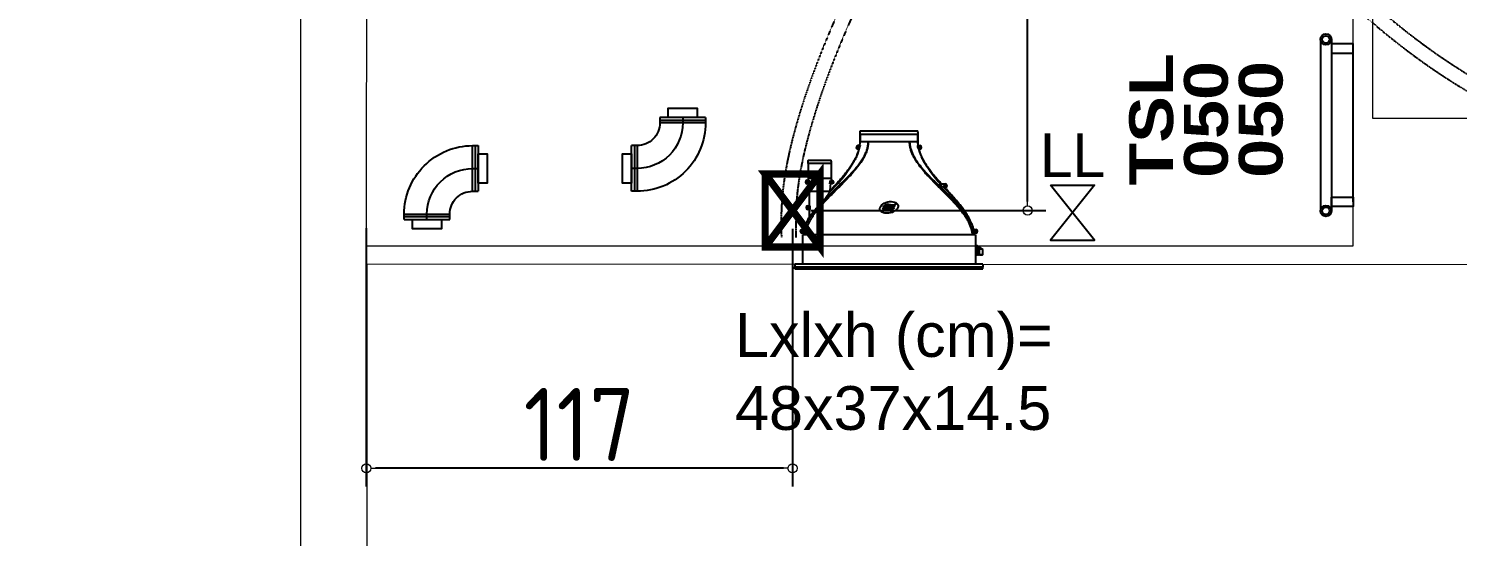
# Model space of a CAD drawing. Extents: x -2795338 to 3769695, y -3516596 to 3048438.
# Drawn here: x 499562 to 503477, y -345733 to -344341 of the extents above; entities that cross this region are included whole.
import ezdxf

# ---------------------------------------------------------------- set-up
doc = ezdxf.new("R2010")
doc.units = 0
doc.linetypes.add('prlm_ef', pattern=[0.165, 0.1, -0.065])
doc.layers.add('_GAZELEC-BOITE INCORPO', color=36, linetype='Continuous', lineweight=18)
for name, color, linetype in [('_GAZELEC-EAU CHAUDE', 1, 'Continuous'), ('gaz-modifications', 30, 'Continuous'), ('prlm-CHAUFF', 30, 'Continuous'), ('prlm-CHAUFF-CONV', 20, 'Continuous'), ('prlm-EAU-EF', 161, 'Continuous')]:
    doc.layers.add(name, color=color, linetype=linetype)
doc.layers.add('prlm-xpoly', color=7, linetype='Continuous', plot=False)
doc.layers.add('prlm-ZEROPLOT', color=254, linetype='Continuous', plot=False)
doc.styles.add('ISO', font='isocp2.shx')
doc.styles.add('prlm-chauff-rad', font='ariblk.ttf', dxfattribs={"height": 12})
doc.styles.add('prlm-elec-cfo', font='comic.ttf', dxfattribs={"height": 12})
doc.styles.get("Standard").update_dxf_attribs({"font": 'arial.ttf'})
doc.dimstyles.new('200', dxfattribs={"dimtxt": 200, "dimasz": 25, "dimexe": 50, "dimexo": 50, "dimgap": 20, "dimtad": 1, "dimdec": 0, "dimlfac": 0.1, "dimdsep": 46, "dimtxsty": 'ISO', "dimblk1": 'DOTBLANK', "dimblk2": 'DOTBLANK', "dimsah": 1, "dimcen": 25, "dimclrd": 80, "dimclre": 80, "dimadec": 0, "dimazin": 0, "dimtfac": 1, "dimtdec": 0, "dimtmove": 0, "dimatfit": 3, "dimldrblk": 'DOTBLANK', "dimfxl": 50, "dimtolj": 1, "dimtzin": 0, "dimarcsym": 0})

# ---------------------------------------------------------------- blocks, each defined once
blk = doc.blocks.new('xi.cv125-90')
at = {"layer": 'prlm-CHAUFF'}
for points in [[(-6.25, 0), (6.25, 0)], [(6.25, -0.75), (-6.25, -0.75)], [(6.25, -1.5), (-6.25, -1.5)], [(12.5, -20.25), (12.5, -7.75)], [(13.25, -7.75), (13.25, -20.25)], [(14, -20.25), (14, -7.75)]]:
    blk.add_lwpolyline(points, dxfattribs=at)
for points in [[(14, -20.25), (12.5, -20.25, -0.414214), (-6.25, -1.5), (-6.25, 0)], [(14, -14), (12.5, -14, -0.414214), (0, -1.5), (0, 0)], [(14, -7.75), (12.5, -7.75, -0.414214), (6.25, -1.5), (6.25, 0)]]:
    blk.add_lwpolyline(points, format="xyb", dxfattribs=at)
for points in [[(-4, 0), (-4, 2.5), (4, 2.5), (4, 0)], [(14, -10), (16.5, -10), (16.5, -18), (14, -18)]]:
    blk.add_lwpolyline(points, close=True, dxfattribs=at)
blk = doc.blocks.new('xi.twintop')
at = {"layer": 'prlm-CHAUFF', "ltscale": 50}
for p, q in [((-8, 35.6), (8, 35.6)), ((-7.9, 36.5), (7.9, 36.5)), ((-7.9, 35.6), (-7.9, 33.5)), ((-7.9, 33.5), (-7.9, 35.6)), ((7.9, 35.6), (7.9, 33.5)), ((7.9, 33.5), (7.9, 35.6)), ((-8.61, 31.95), (-8.61, 32.05)), ((-8.61, 32.05), (-8.51, 32.05)), ((-8.51, 31.95), (-8.61, 31.95)), ((-8.51, 32.16), (-8.41, 32.16)), ((-8.51, 32.05), (-8.51, 32.16)), ((-8.51, 31.84), (-8.51, 31.95)), ((-8.41, 31.84), (-8.51, 31.84)), ((-7.9, 32.5), (-8.46, 32.5)), ((-8.46, 31.5), (-8.16, 31.5)), ((-8.41, 32.16), (-8.41, 32.05)), ((-8.41, 32.05), (-8.3, 32.05)), ((-8.3, 31.95), (-8.41, 31.95)), ((-8.41, 31.95), (-8.41, 31.84)), ((-8.3, 32.05), (-8.3, 31.95)), ((-8.16, 31.5), (-7.95, 32.18)), ((-7.9, 32.5), (-7.95, 32.18)), ((-5.67, 33.5), (-7.9, 33.5)), ((5.67, 33.5), (-5.67, 33.5)), ((7.9, 33.5), (5.67, 33.5)), ((7.95, 32.18), (7.9, 32.5)), ((7.9, 32.5), (8.46, 32.5)), ((8.16, 31.5), (7.95, 32.18)), ((8.46, 31.5), (8.16, 31.5)), ((8.3, 31.95), (8.3, 32.05)), ((8.3, 32.05), (8.41, 32.05)), ((8.41, 31.95), (8.3, 31.95)), ((8.41, 32.16), (8.51, 32.16)), ((8.41, 32.05), (8.41, 32.16)), ((8.41, 31.84), (8.41, 31.95)), ((8.51, 31.84), (8.41, 31.84)), ((8.51, 32.16), (8.51, 32.05)), ((8.51, 32.05), (8.61, 32.05)), ((8.61, 31.95), (8.51, 31.95)), ((8.51, 31.95), (8.51, 31.84)), ((8.61, 32.05), (8.61, 31.95)), ((-15.75, 27.6), (-22.25, 27.6)), ((-22.15, 28.5), (-15.85, 28.5)), ((-22.15, 27.6), (-22.15, 23.5)), ((-22.15, 27.6), (-22.15, 23.5)), ((-15.85, 27.6), (-15.85, 23.5)), ((-15.85, 27.6), (-15.85, 23.5)), ((-9.41, 28.48), (-9.41, 28.48)), ((9.12, 29.02), (9.09, 29.02)), ((9.41, 28.48), (9.38, 28.48)), ((-15.85, 23.5), (-22.15, 23.5)), ((-22.56, 22.55), (-22.45, 22.55)), ((-22.56, 22.45), (-22.56, 22.55)), ((-22.45, 22.45), (-22.56, 22.45)), ((-22.45, 22.66), (-22.35, 22.66)), ((-22.45, 22.55), (-22.45, 22.66)), ((-22.45, 22.34), (-22.45, 22.45)), ((-22.35, 22.34), (-22.45, 22.34)), ((-22.4, 23), (-21.97, 23)), ((-21.85, 22), (-22.4, 22)), ((-22.35, 22.66), (-22.35, 22.55)), ((-22.35, 22.55), (-22.24, 22.55)), ((-22.24, 22.45), (-22.35, 22.45)), ((-22.35, 22.45), (-22.35, 22.34)), ((-22.24, 22.55), (-22.24, 22.45)), ((-21.97, 23), (-21.85, 22.06)), ((-21.85, 22.06), (-21.85, 22)), ((-21.8, 20), (-16.2, 20)), ((-21.8, 16), (-21.8, 20)), ((-21.8, 16), (-21.8, 20)), ((-16.2, 19.84), (-14.13, 22)), ((-14.13, 22), (-16.2, 19.84)), ((-16.2, 19.84), (-16.2, 20)), ((-16.2, 19.84), (-16.2, 20)), ((-16.15, 22.06), (-16.03, 23)), ((-16.15, 22), (-16.15, 22.06)), ((-15.6, 22), (-16.15, 22)), ((-16.03, 23), (-15.6, 23)), ((-15.76, 22.45), (-15.76, 22.55)), ((-15.76, 22.55), (-15.65, 22.55)), ((-15.65, 22.45), (-15.76, 22.45)), ((-15.65, 22.66), (-15.55, 22.66)), ((-15.65, 22.55), (-15.65, 22.66)), ((-15.65, 22.34), (-15.65, 22.45)), ((-15.55, 22.34), (-15.65, 22.34)), ((-15.55, 22.66), (-15.55, 22.55)), ((-15.55, 22.55), (-15.44, 22.55)), ((-15.55, 22.45), (-15.55, 22.34)), ((-15.44, 22.45), (-15.55, 22.45)), ((-15.44, 22.55), (-15.44, 22.45)), ((14.83, 21), (13.83, 22)), ((13.83, 22), (15.44, 22)), ((15.44, 21), (14.83, 21)), ((15.28, 21.45), (15.28, 21.55)), ((15.28, 21.55), (15.39, 21.55)), ((15.39, 21.45), (15.28, 21.45)), ((15.39, 21.66), (15.49, 21.66)), ((15.39, 21.55), (15.39, 21.66)), ((15.39, 21.34), (15.39, 21.45)), ((15.49, 21.34), (15.39, 21.34)), ((15.49, 21.66), (15.49, 21.55)), ((15.49, 21.55), (15.6, 21.55)), ((15.49, 21.45), (15.49, 21.34)), ((15.6, 21.45), (15.49, 21.45)), ((15.6, 21.55), (15.6, 21.45)), ((-22.2, 16), (-21.65, 16)), ((-21.65, 16), (-21.65, 15)), ((-22.36, 15.45), (-22.36, 15.55)), ((-22.36, 15.55), (-22.25, 15.55)), ((-22.25, 15.45), (-22.36, 15.45)), ((-22.25, 15.66), (-22.15, 15.66)), ((-22.25, 15.55), (-22.25, 15.66)), ((-22.25, 15.34), (-22.25, 15.45)), ((-22.15, 15.34), (-22.25, 15.34)), ((-21.65, 15), (-22.2, 15)), ((-22.15, 15.66), (-22.15, 15.55)), ((-22.15, 15.55), (-22.04, 15.55)), ((-22.15, 15.45), (-22.15, 15.34)), ((-22.04, 15.45), (-22.15, 15.45)), ((-22.04, 15.55), (-22.04, 15.45)), ((-21.8, 12.88), (-21.8, 15)), ((-21.8, 12.88), (-21.8, 15)), ((-23.96, 8.95), (-23.96, 9.05)), ((-23.96, 9.05), (-23.85, 9.05)), ((-23.85, 8.95), (-23.96, 8.95)), ((-23.85, 9.16), (-23.75, 9.16)), ((-23.85, 9.05), (-23.85, 9.16)), ((-23.85, 8.84), (-23.85, 8.95)), ((-23.75, 8.84), (-23.85, 8.84)), ((-23.8, 9.5), (-23.19, 9.5)), ((-23.36, 8.5), (-23.8, 8.5)), ((-23.75, 9.16), (-23.75, 9.05)), ((-23.75, 9.05), (-23.64, 9.05)), ((-23.75, 8.95), (-23.75, 8.84)), ((-23.64, 8.95), (-23.75, 8.95)), ((23.7, 8), (-23.7, 8)), ((-23.7, 8), (-23.7, 0)), ((-23.64, 9.05), (-23.64, 8.95)), ((-23.36, 8.42), (-23.36, 8.5)), ((23.19, 9.5), (23.8, 9.5)), ((23.36, 8.42), (23.36, 8.5)), ((23.8, 8.5), (23.36, 8.5)), ((23.64, 8.95), (23.64, 9.05)), ((23.64, 9.05), (23.75, 9.05)), ((23.75, 8.95), (23.64, 8.95)), ((23.7, 8), (23.7, 0)), ((23.75, 9.16), (23.85, 9.16)), ((23.75, 9.05), (23.75, 9.16)), ((23.75, 8.84), (23.75, 8.95)), ((23.85, 8.84), (23.75, 8.84)), ((23.85, 9.16), (23.85, 9.05)), ((23.85, 9.05), (23.96, 9.05)), ((23.85, 8.95), (23.85, 8.84)), ((23.96, 8.95), (23.85, 8.95)), ((23.96, 9.05), (23.96, 8.95)), ((24.18, 4.47), (23.7, 4.81)), ((24.06, 4.42), (23.7, 4.66)), ((24.06, 2.6), (24.06, 4.42)), ((24.64, 4.04), (24.06, 4.42)), ((24.2, 4.46), (24.18, 4.47)), ((24.54, 4.24), (24.2, 4.46)), ((24.35, 4.85), (24.33, 4.89)), ((24.35, 4.36), (24.35, 4.85)), ((24.35, 4.85), (24.36, 4.85)), ((24.41, 4.79), (24.43, 4.83)), ((24.41, 4.79), (24.41, 4.32)), ((25.01, 4.43), (24.41, 4.79)), ((24.43, 4.83), (25.04, 4.47)), ((24.64, 4.04), (24.72, 4.01)), ((24.64, 2.6), (24.64, 4.04)), ((24.72, 4.01), (24.72, 2.65)), ((25.04, 4.47), (25.01, 4.43)), ((25.01, 4.25), (25.01, 4.43)), ((25.02, 4.42), (25.01, 4.43)), ((25.06, 4.46), (25.02, 4.42)), ((25.02, 4.42), (25.02, 4.25)), ((25.28, 4.25), (25.02, 4.42)), ((25.04, 4.47), (25.06, 4.46)), ((25.06, 4.46), (25.39, 4.24)), ((25.71, 2.65), (25.71, 4.01)), ((-25.75, 0), (-25.75, -0.73)), ((25.75, 0), (-25.75, 0)), ((23.7, 2.6), (24.06, 2.6)), ((23.7, 2.57), (23.73, 2.6)), ((23.79, 2.6), (23.88, 2.51)), ((23.88, 2.51), (23.97, 2.6)), ((24.04, 2.6), (24.13, 2.51)), ((24.64, 2.6), (24.06, 2.6)), ((24.13, 2.51), (24.22, 2.6)), ((24.18, 2.56), (24.24, 2.51)), ((24.24, 2.51), (24.3, 2.58)), ((24.28, 2.6), (24.37, 2.51)), ((24.37, 2.51), (24.46, 2.6)), ((24.42, 2.57), (24.48, 2.51)), ((24.48, 2.51), (24.56, 2.58)), ((24.54, 2.6), (24.63, 2.51)), ((24.63, 2.51), (24.72, 2.6)), ((24.72, 2.65), (24.64, 2.6)), ((24.64, 2.6), (24.64, 2.6)), ((25.66, 2.6), (24.64, 2.6)), ((24.7, 2.58), (24.77, 2.51)), ((24.72, 2.65), (25.71, 2.65)), ((24.73, 2.6), (24.82, 2.51)), ((24.77, 2.51), (24.79, 2.53)), ((24.82, 2.51), (24.91, 2.6)), ((24.9, 2.59), (24.98, 2.51)), ((24.98, 2.51), (25.07, 2.6)), ((25.02, 2.54), (25.05, 2.51)), ((25.05, 2.51), (25.09, 2.55)), ((25.06, 2.58), (25.13, 2.51)), ((25.13, 2.51), (25.22, 2.6)), ((25.19, 2.57), (25.25, 2.51)), ((25.25, 2.51), (25.34, 2.6)), ((25.27, 2.53), (25.29, 2.51)), ((25.29, 2.51), (25.32, 2.54)), ((25.31, 2.56), (25.36, 2.51)), ((25.36, 2.51), (25.45, 2.6)), ((25.4, 2.55), (25.44, 2.51)), ((25.44, 2.51), (25.53, 2.6)), ((25.48, 2.54), (25.51, 2.51)), ((25.51, 2.51), (25.6, 2.6)), ((25.53, 2.53), (25.55, 2.51)), ((25.55, 2.51), (25.64, 2.6)), ((25.71, 2.65), (25.66, 2.6)), ((25.66, 2.6), (25.66, 2.6)), ((25.75, 0), (25.75, -0.73)), ((-25.75, -0.81), (-25.75, -0.73)), ((-25.75, -0.73), (25.75, -0.73)), ((-25.75, -1.3), (-25.75, -0.81)), ((25.75, -0.81), (-25.75, -0.81)), ((-25.75, -1.3), (25.75, -1.3)), ((23.75, -0.99), (-23.75, -0.99)), ((-23.75, -1.06), (-23.75, -0.99)), ((-23.55, -0.99), (-23.75, -1.06)), ((-23.75, -1.06), (23.75, -1.06)), ((23.75, -1.11), (-23.75, -1.11)), ((-23.75, -1.16), (-23.75, -1.11)), ((-23.59, -1.11), (-23.75, -1.16)), ((-23.75, -1.16), (23.75, -1.16)), ((23.75, -1.2), (-23.75, -1.2)), ((-23.75, -1.23), (-23.75, -1.2)), ((-23.64, -1.2), (-23.75, -1.23)), ((-23.75, -1.23), (23.75, -1.23)), ((23.75, -1.26), (-23.75, -1.26)), ((-23.75, -1.28), (-23.75, -1.26)), ((-23.68, -1.26), (-23.75, -1.28)), ((-23.75, -1.28), (23.75, -1.28)), ((23.75, -1.29), (-23.75, -1.29)), ((-23.75, -1.3), (-23.75, -1.29)), ((-23.73, -1.29), (-23.75, -1.3)), ((-23.75, -1.3), (23.75, -1.3)), ((23.75, -1.06), (23.55, -0.99)), ((23.75, -1.16), (23.59, -1.11)), ((23.75, -1.23), (23.64, -1.2)), ((23.75, -1.28), (23.68, -1.26)), ((23.75, -1.3), (23.73, -1.29)), ((23.75, -0.99), (23.75, -1.06)), ((23.75, -1.11), (23.75, -1.16)), ((23.75, -1.2), (23.75, -1.23)), ((23.75, -1.26), (23.75, -1.28)), ((23.75, -1.29), (23.75, -1.3)), ((25.75, -0.73), (25.75, -0.81)), ((25.75, -1.3), (25.75, -0.81))]:
    blk.add_line(p, q, dxfattribs=at)
for centre, radius in [((-8.46, 32), 0.3), ((-8.46, 32), 0.25), ((8.46, 32), 0.3), ((8.46, 32), 0.25), ((-22.4, 22.5), 0.3), ((-22.4, 22.5), 0.25), ((-15.6, 22.5), 0.3), ((-15.6, 22.5), 0.25), ((15.44, 21.5), 0.3), ((15.44, 21.5), 0.25), ((-22.2, 15.5), 0.3), ((-22.2, 15.5), 0.25), ((-23.8, 9), 0.3), ((-23.8, 9), 0.25), ((23.8, 9), 0.3), ((23.8, 9), 0.25)]:
    blk.add_circle(centre, radius, dxfattribs=at)
for centre, radius, start, end in [((-6.01, 35.83), 2, 160.5755, 186.7441), ((-6.01, 35.83), 2, 160.5755, 186.7441), ((6.01, 35.83), 2, 353.2559, 19.4245), ((6.01, 35.83), 2, 353.2559, 19.4245), ((-19.51, 34.47), 11.74, 332.3321, 345.441), ((-19.16, 34.32), 11.35, 332.1374, 345.6929), ((-8.46, 32), 0.5, 90, 270), ((-15.67, 33.51), 7.77, 352.5456, 359.9423), ((-15.72, 33.51), 7.82, 352.5763, 359.9264), ((-15.07, 33.49), 7.17, 352.0923, 353.5448), ((-15.07, 33.49), 7.17, 353.9053, 0.1157), ((15.11, 33.49), 7.25, 179.9215, 187.8382), ((15.67, 33.51), 7.77, 180.0577, 187.4544), ((15.72, 33.51), 7.82, 180.0736, 187.4237), ((21.1, 34.98), 13.43, 192.9954, 216.0824), ((19.16, 34.32), 11.35, 194.4106, 207.8626), ((8.46, 32), 0.5, 270, 90), ((-20.26, 27.83), 2, 160.5755, 186.7441), ((-20.26, 27.83), 2, 160.5755, 186.7441), ((-17.74, 27.83), 2, 353.2559, 19.4245), ((-17.74, 27.83), 2, 353.2559, 19.4245), ((-43.13, 48.06), 39, 319.3887, 329.86), ((-43.13, 48.06), 39, 319.3887, 329.8601), ((-26.92, 38.17), 20.01, 331.0483, 332.7983), ((-26.92, 38.17), 20.01, 331.0482, 332.7982), ((26.92, 38.17), 20.01, 207.2018, 208.9518), ((43.13, 48.06), 39, 210.1399, 220.6113), ((43.13, 48.06), 39, 212.5506, 220.6113), ((-22.4, 22.5), 0.5, 90, 270), ((-15.6, 22.5), 0.5, 270, 90), ((-22.51, 30.1), 11.66, 315.9701, 320.4245), ((-22.76, 30.33), 11.99, 316.0326, 320.3619), ((22.51, 30.1), 11.66, 219.5755, 224.0299), ((22.76, 30.33), 11.99, 219.6381, 223.9674), ((15.44, 21.5), 0.5, 270, 90), ((-22.2, 15.5), 0.5, 90, 270), ((-44.74, 40.05), 35.1, 315.7111, 319.5265), ((-2.48, -0.77), 23.65, 136.4099, 144.7501), ((-23.8, 9), 0.5, 90, 270), ((-11.41, 6.64), 12.12, 163.7263, 166.3852), ((23.8, 9), 0.5, 270, 90), ((17.64, -7.23), 13.85, 61.9182, 64.0515), ((17.76, -6.88), 13.43, 62.115, 63.7632), ((18.29, -6.04), 12.5, 61.3177, 61.5903), ((24.75, 5.45), 0.703, 233.033, 242.9325), ((24.72, 5.11), 0.448, 214.6713, 225.4982), ((25.88, 4.92), 0.836, 234.1326, 239.2425), ((18.29, -6.04), 12.5, 53.7494, 55.0637)]:
    blk.add_arc(centre, radius, start, end, dxfattribs=at)
blk.add_ellipse((0, 15.55), major_axis=(2.49, 0.57), ratio=0.600775, dxfattribs=at)
for points, knots in [([(-5.67, 33.5), (-5.67, 33.33), (-5.68, 33.16), (-5.7, 32.82), (-5.72, 32.65), (-5.8, 32.15), (-5.87, 31.82), (-6.05, 31.16), (-6.16, 30.84), (-6.41, 30.21), (-6.55, 29.9), (-7, 29), (-7.34, 28.43), (-8.08, 27.34), (-8.47, 26.81), (-9.69, 25.27), (-10.57, 24.3), (-12.38, 22.39), (-13.32, 21.46), (-15.19, 19.6), (-16.12, 18.67), (-17.95, 16.77), (-18.84, 15.8), (-20.08, 14.27), (-20.47, 13.75), (-21.03, 12.94), (-21.21, 12.66), (-21.55, 12.09), (-21.72, 11.8), (-22.17, 10.91), (-22.43, 10.31), (-22.7, 9.36), (-22.77, 9.03), (-22.86, 8.47), (-22.88, 8.24), (-22.89, 8)], [0, 0, 0, 0, 0.015625, 0.015625, 0.03125, 0.03125, 0.0625, 0.0625, 0.09375, 0.09375, 0.125, 0.125, 0.1875, 0.1875, 0.25, 0.25, 0.375, 0.375, 0.5, 0.5, 0.625, 0.625, 0.75, 0.75, 0.8125, 0.8125, 0.84375, 0.84375, 0.875, 0.875, 0.9375, 0.9375, 0.96875, 0.96875, 0.9907189, 0.9907189, 0.9907189, 0.9907189]), ([(-18.04, 17.26), (-16.85, 18.51), (-15.59, 19.7), (-13.1, 22.1), (-11.85, 23.3), (-10.07, 25.17), (-9.49, 25.81), (-8.39, 27.13), (-7.87, 27.82), (-7.16, 28.91), (-6.93, 29.29), (-6.52, 30.07), (-6.33, 30.48), (-6.02, 31.31), (-5.89, 31.74), (-5.76, 32.39), (-5.73, 32.61), (-5.69, 32.95), (-5.69, 33.06), (-5.67, 33.28), (-5.67, 33.39), (-5.67, 33.5)], [0, 0, 0, 0, 0.25, 0.25, 0.5, 0.5, 0.625, 0.625, 0.75, 0.75, 0.8125, 0.8125, 0.875, 0.875, 0.9375, 0.9375, 0.96875, 0.96875, 0.984375, 0.984375, 1, 1, 1, 1]), ([(5.67, 33.5), (5.67, 33.33), (5.68, 33.16), (5.71, 32.81), (5.73, 32.64), (5.81, 32.14), (5.88, 31.8), (6.08, 31.14), (6.2, 30.82), (6.47, 30.19), (6.62, 29.88), (7.1, 28.98), (7.46, 28.42), (8.23, 27.34), (8.65, 26.82), (9.93, 25.3), (10.84, 24.34), (12.72, 22.46), (13.69, 21.54), (15.61, 19.69), (16.57, 18.77), (18.43, 16.87), (19.34, 15.9), (20.59, 14.36), (20.99, 13.83), (21.55, 13), (21.73, 12.72), (22.07, 12.15), (22.24, 11.85), (22.69, 10.95), (22.94, 10.33), (23.21, 9.37), (23.28, 9.05), (23.36, 8.48), (23.38, 8.24), (23.39, 8)], [0, 0, 0, 0, 0.015625, 0.015625, 0.03125, 0.03125, 0.0625, 0.0625, 0.09375, 0.09375, 0.125, 0.125, 0.1875, 0.1875, 0.25, 0.25, 0.375, 0.375, 0.5, 0.5, 0.625, 0.625, 0.75, 0.75, 0.8125, 0.8125, 0.84375, 0.84375, 0.875, 0.875, 0.9375, 0.9375, 0.96875, 0.96875, 0.9908046, 0.9908046, 0.9908046, 0.9908046]), ([(22.89, 8), (22.88, 8.24), (22.86, 8.47), (22.77, 9.03), (22.7, 9.36), (22.43, 10.31), (22.17, 10.91), (21.72, 11.8), (21.55, 12.09), (21.21, 12.66), (21.03, 12.94), (20.47, 13.75), (20.08, 14.27), (18.84, 15.8), (17.95, 16.77), (16.12, 18.67), (15.18, 19.6), (13.32, 21.46), (12.38, 22.39), (10.57, 24.3), (9.69, 25.27), (8.47, 26.81), (8.08, 27.34), (7.34, 28.43), (7, 29), (6.55, 29.9), (6.41, 30.21), (6.16, 30.84), (6.05, 31.16), (5.87, 31.82), (5.79, 32.15), (5.72, 32.65), (5.7, 32.82), (5.68, 33.16), (5.67, 33.33), (5.67, 33.5)], [0.0092808, 0.0092808, 0.0092808, 0.0092808, 0.03125, 0.03125, 0.0625, 0.0625, 0.125, 0.125, 0.15625, 0.15625, 0.1875, 0.1875, 0.25, 0.25, 0.375, 0.375, 0.5, 0.5, 0.625, 0.625, 0.75, 0.75, 0.8125, 0.8125, 0.875, 0.875, 0.90625, 0.90625, 0.9375, 0.9375, 0.96875, 0.96875, 0.984375, 0.984375, 1, 1, 1, 1]), ([(-8.9, 29.46), (-9.06, 29.12), (-9.43, 28.41), (-10.08, 27.35), (-10.83, 26.27), (-11.65, 25.18), (-12.54, 24.1), (-13.65, 22.81), (-14.86, 21.46), (-15.81, 20.43), (-16.2, 20)], [0.1568082, 0.1568082, 0.1568082, 0.1568082, 0.2305418, 0.3149874, 0.4025619, 0.4929385, 0.5856877, 0.6803551, 0.8317746, 0.9509578, 0.9509578, 0.9509578, 0.9509578]), ([(14.38, 22), (14.06, 22.36), (13.37, 23.14), (12.33, 24.35), (11.38, 25.54), (10.58, 26.62), (9.93, 27.59), (9.37, 28.52), (9.05, 29.15), (8.91, 29.44)], [0.5730592, 0.5730592, 0.5730592, 0.5730592, 0.626259, 0.6884084, 0.7489718, 0.7930827, 0.8358988, 0.8773199, 0.9123747, 0.9123747, 0.9123747, 0.9123747]), ([(-18.04, 17.26), (-17.81, 17.52), (-17.58, 17.79), (-17.17, 18.3), (-16.98, 18.55), (-16.64, 19.03), (-16.49, 19.25), (-16.32, 19.53), (-16.28, 19.62), (-16.22, 19.76), (-16.2, 19.81), (-16.2, 19.84)], [0, 0, 0, 0, 0.25, 0.25, 0.5, 0.5, 0.75, 0.75, 0.875, 0.875, 1, 1, 1, 1]), ([(23.19, 9.5), (23.12, 9.79), (23.04, 10.07), (22.86, 10.64), (22.75, 10.92), (22.41, 11.74), (22.14, 12.27), (21.56, 13.3), (21.24, 13.8), (20.57, 14.77), (20.21, 15.25), (19.11, 16.65), (18.33, 17.54), (16.73, 19.29), (15.91, 20.15), (15.09, 21)], [0, 0, 0, 0, 0.0625, 0.0625, 0.125, 0.125, 0.25, 0.25, 0.375, 0.375, 0.5, 0.5, 0.75, 0.75, 1, 1, 1, 1]), ([(21.4, 13.55), (21.3, 13.71), (20.98, 14.2), (20.41, 15.02), (19.67, 15.99), (18.88, 16.96), (17.95, 18.04), (16.9, 19.22), (15.98, 20.24), (15.44, 20.84), (15.29, 21)], [0.1694223, 0.1694223, 0.1694223, 0.1694223, 0.1906001, 0.2339285, 0.2787061, 0.3247019, 0.3716424, 0.4351709, 0.4991397, 0.523565, 0.523565, 0.523565, 0.523565]), ([(-1.63, 15.67), (-0.9, 16.39), (-0.53, 16.49), (-0.14, 16.44), (0.47, 16.38), (1.12, 15.98), (1.85, 16.55)], [0, 0, 0, 0, 0.389075, 0.389075, 0.389075, 1, 1, 1, 1]), ([(-23.39, 8), (-23.38, 8.28), (-23.35, 8.55), (-23.25, 9.19), (-23.16, 9.55), (-22.84, 10.61), (-22.54, 11.29), (-21.83, 12.6), (-21.42, 13.22), (-20.56, 14.41), (-20.09, 14.98), (-19.62, 15.54)], [0.0331631, 0.0331631, 0.0331631, 0.0331631, 0.125, 0.125, 0.25, 0.25, 0.5, 0.5, 0.75, 0.75, 1, 1, 1, 1]), ([(-23.19, 9.5), (-23.12, 9.8), (-23.04, 10.09), (-22.9, 10.53), (-22.84, 10.67), (-22.74, 10.96), (-22.68, 11.1), (-22.5, 11.53), (-22.37, 11.8), (-22.1, 12.35), (-21.95, 12.61), (-21.8, 12.88)], [0, 0, 0, 0, 0.25, 0.25, 0.375, 0.375, 0.5, 0.5, 0.75, 0.75, 1, 1, 1, 1]), ([(-21.8, 12.88), (-21.96, 12.6), (-22.11, 12.32), (-22.4, 11.74), (-22.54, 11.45), (-22.78, 10.85), (-22.89, 10.55), (-23.01, 10.17), (-23.03, 10.1), (-23.05, 10.03)], [0, 0, 0, 0, 0.25, 0.25, 0.5, 0.5, 0.75, 0.75, 0.8062429, 0.8062429, 0.8062429, 0.8062429]), ([(-1.94, 14.63), (-1.21, 15.35), (-0.84, 15.44), (-0.45, 15.4), (0.16, 15.33), (0.81, 14.93), (1.54, 15.51)], [0, 0, 0, 0, 0.389075, 0.389075, 0.389075, 1, 1, 1, 1]), ([(24.24, 4.96), (24.23, 4.96), (24.23, 4.96), (24.22, 4.97), (24.2, 4.97), (24.19, 4.97), (24.18, 4.98), (24.16, 4.98), (24.15, 4.98), (24.13, 4.99), (24.11, 4.99), (24.09, 4.99), (24.08, 4.99), (24.05, 4.99), (24.02, 4.99), (23.98, 4.99), (23.93, 4.98), (23.89, 4.98), (23.84, 4.97), (23.78, 4.96), (23.74, 4.95), (23.71, 4.95), (23.7, 4.94)], [0.1059402, 0.1059402, 0.1059402, 0.1059402, 0.1359504, 0.1694868, 0.202886, 0.2361704, 0.2693627, 0.3024859, 0.3355633, 0.3686184, 0.401675, 0.434757, 0.4678887, 0.5010941, 0.5629781, 0.6246926, 0.6863942, 0.7482374, 0.8103737, 0.8729511, 0.9361135, 0.9654522, 0.9654522, 0.9654522, 0.9654522]), ([(23.7, 4.91), (23.71, 4.91), (23.72, 4.91), (23.74, 4.92), (23.78, 4.92), (23.81, 4.93), (23.83, 4.93), (23.86, 4.94), (23.89, 4.94), (23.92, 4.95), (23.94, 4.95), (23.97, 4.95), (23.99, 4.96), (24.02, 4.96), (24.04, 4.96), (24.06, 4.96), (24.08, 4.96), (24.11, 4.96), (24.14, 4.96), (24.18, 4.96), (24.21, 4.95), (24.24, 4.95), (24.26, 4.94), (24.28, 4.93), (24.3, 4.92), (24.32, 4.91), (24.33, 4.9), (24.33, 4.89)], [0.053874, 0.053874, 0.053874, 0.053874, 0.0607104, 0.0907643, 0.1206402, 0.1503557, 0.1799287, 0.2093776, 0.238721, 0.2679778, 0.2971672, 0.3263086, 0.3554219, 0.3845269, 0.4136437, 0.4427926, 0.4719939, 0.5012681, 0.5562327, 0.6110034, 0.6657154, 0.7205017, 0.7754929, 0.8308166, 0.8865967, 0.9429527, 1, 1, 1, 1]), ([(24.35, 4.85), (24.35, 4.86), (24.35, 4.86), (24.34, 4.87), (24.33, 4.88), (24.32, 4.88), (24.31, 4.89), (24.3, 4.89), (24.29, 4.9), (24.28, 4.9), (24.26, 4.91), (24.25, 4.91), (24.23, 4.91), (24.22, 4.92), (24.2, 4.92), (24.18, 4.92), (24.17, 4.92), (24.15, 4.92), (24.12, 4.92), (24.09, 4.92), (24.05, 4.92), (24, 4.92), (23.95, 4.91), (23.9, 4.9), (23.85, 4.89), (23.79, 4.88), (23.74, 4.87), (23.71, 4.86), (23.7, 4.86)], [0, 0, 0, 0, 0.0300773, 0.0600539, 0.0899314, 0.1197114, 0.1493956, 0.1789856, 0.2084831, 0.2378898, 0.2672073, 0.2964374, 0.3255817, 0.3546421, 0.3836203, 0.4125181, 0.4413372, 0.4700795, 0.4987468, 0.5532579, 0.6080368, 0.6630958, 0.7184471, 0.7741027, 0.8300742, 0.8863734, 0.9430116, 0.9677174, 0.9677174, 0.9677174, 0.9677174]), ([(24.65, 4.2), (24.65, 4.2), (24.64, 4.2), (24.64, 4.2), (24.63, 4.2), (24.63, 4.2), (24.62, 4.2), (24.61, 4.21), (24.6, 4.21), (24.59, 4.21), (24.58, 4.22), (24.55, 4.23), (24.54, 4.24), (24.54, 4.24)], [0, 0, 0, 0, 0.061789, 0.122374, 0.182441, 0.242697, 0.303842, 0.366548, 0.43144, 0.49908, 0.668346, 0.832646, 1, 1, 1, 1]), ([(25.45, 4.21), (25.44, 4.21), (25.44, 4.22), (25.43, 4.22), (25.41, 4.23), (25.4, 4.23), (25.39, 4.24), (25.37, 4.24), (25.36, 4.25), (25.34, 4.25), (25.32, 4.25), (25.3, 4.26), (25.29, 4.26), (25.27, 4.26), (25.24, 4.26), (25.22, 4.26), (25.2, 4.26), (25.17, 4.26), (25.13, 4.26), (25.08, 4.26), (25.03, 4.26), (24.97, 4.25), (24.91, 4.24), (24.85, 4.24), (24.79, 4.23), (24.72, 4.21), (24.67, 4.21), (24.65, 4.2)], [0.0304712, 0.0304712, 0.0304712, 0.0304712, 0.0599457, 0.0897682, 0.1195016, 0.1491541, 0.1787343, 0.2082505, 0.2377114, 0.2671256, 0.2965018, 0.3258487, 0.355175, 0.3844897, 0.4138015, 0.4431194, 0.4724522, 0.5018089, 0.5568669, 0.611863, 0.6668562, 0.7219052, 0.7770682, 0.8324028, 0.8879658, 0.9438132, 1, 1, 1, 1]), ([(25.71, 4.01), (25.69, 4.04), (25.65, 4.06), (25.55, 4.09), (25.48, 4.1), (25.35, 4.1), (25.31, 4.1), (25.21, 4.09), (25.16, 4.09), (24.98, 4.06), (24.86, 4.04), (24.72, 4.01)], [0, 0, 0, 0, 0.25, 0.25, 0.5, 0.5, 0.625, 0.625, 0.75, 0.75, 1, 1, 1, 1])]:
    blk.add_open_spline(points, degree=3, knots=knots, dxfattribs=at)
for points in [[(-22.15, 23.5), (-22.15, 23.33), (-22.14, 23.17), (-22.13, 23)], [(-22.15, 23.5), (-22.15, 23.33), (-22.14, 23.17), (-22.13, 23)], [(-15.85, 23.5), (-15.85, 23.33), (-15.86, 23.17), (-15.87, 23)], [(-15.85, 23.5), (-15.85, 23.33), (-15.86, 23.17), (-15.87, 23)], [(-22.01, 22), (-21.91, 21.33), (-21.8, 20.67), (-21.8, 20)], [(-22.01, 22), (-21.91, 21.33), (-21.8, 20.67), (-21.8, 20)], [(-15.99, 22), (-16.09, 21.33), (-16.2, 20.67), (-16.2, 20)], [(-15.99, 22), (-16.09, 21.33), (-16.2, 20.67), (-16.2, 20)], [(-1.78, 15.16), (-1.06, 15.88), (-0.68, 15.97), (-0.29, 15.93)], [(-0.23, 16.09), (-0.63, 16.13), (-1.01, 16.03), (-1.63, 15.67)], [(1.7, 16.04), (0.88, 15.1), (0.23, 15.51), (-0.39, 15.58)], [(-0.29, 15.93), (0.32, 15.87), (0.96, 15.47), (1.7, 16.04)], [(1.85, 16.55), (1.03, 15.62), (0.38, 16.02), (-0.23, 16.09)], [(-0.55, 15.04), (-0.94, 15.09), (-1.32, 14.99), (-1.94, 14.63)], [(-0.39, 15.58), (-0.78, 15.62), (-1.16, 15.52), (-1.78, 15.16)], [(1.54, 15.51), (0.72, 14.57), (0.07, 14.98), (-0.55, 15.04)], [(-23.19, 9.5), (-23.26, 9.17), (-23.32, 8.84), (-23.36, 8.5)], [(23.36, 8.5), (23.32, 8.84), (23.26, 9.17), (23.19, 9.5)]]:
    blk.add_open_spline(points, degree=3, dxfattribs=at)
at = {"layer": 'prlm-CHAUFF', "ltscale": 50, "insert": (-42.19, -13.41), "char_height": 12, "width": 139.7925, "attachment_point": 1}
blk.add_mtext('Lxlxh (cm)= 48x37x14.5', dxfattribs=at)
blk = doc.blocks.new('xi.LLrob')
at = {"layer": 'prlm-EAU-EF', "color": 0}
blk.add_lwpolyline([(-6, 7.5), (6, 7.5), (-6, -7.5), (6, -7.5)], close=True, dxfattribs=at)
blk = doc.blocks.new('xi.tsl-050-050')
at = {"layer": 'prlm-CHAUFF-CONV', "linetype": 'ByBlock', "lineweight": -2}
h = blk.add_hatch(color=0, dxfattribs=at)
edge = h.paths.add_edge_path()
edge.add_arc((-23.5, 7.5), 1.5, 0, 360)
edge = h.paths.add_edge_path(flags=17)
edge.add_arc((-23.5, 7.5), 1, 0, 360)
edge = h.paths.add_edge_path()
edge.add_arc((23.5, 7.5), 1.5, 0, 360)
edge = h.paths.add_edge_path(flags=17)
edge.add_arc((23.5, 7.5), 1, 0, 360)
at = {"layer": 'prlm-CHAUFF-CONV', "color": 0, "linetype": 'ByBlock', "lineweight": -2, "flags": 128}
for points in [[(23.5, 9), (-23.5, 9)], [(23.5, 6), (-23.5, 6)]]:
    blk.add_lwpolyline(points, dxfattribs=at)
at = {"layer": 'prlm-CHAUFF-CONV', "color": 0, "linetype": 'ByBlock', "lineweight": -2}
for points in [[(-19.73, 0), (-22.27, 0), (-22.27, 6), (-19.73, 6)], [(19.73, 0), (22.27, 0), (22.27, 6), (19.73, 6)]]:
    blk.add_lwpolyline(points, close=True, dxfattribs=at)
for centre, radius in [((-23.5, 7.5), 1.5), ((-23.5, 7.5), 1), ((23.5, 7.5), 1.5), ((23.5, 7.5), 1)]:
    blk.add_circle(centre, radius, dxfattribs=at)
at = {"layer": 'prlm-ZEROPLOT', "linetype": 'ByBlock', "lineweight": -2, "flags": 128}
blk.add_lwpolyline([(-21, 0), (21, 0)], dxfattribs=at)
blk = doc.blocks.new('_DOTBLANK')
at = {"color": 0, "linetype": 'ByBlock'}
blk.add_line((-0.5, 0), (-1, 0), dxfattribs=at)
blk.add_circle((0, 0), 0.5, dxfattribs=at)
blk = doc.blocks.new('*D257')
at = {"layer": '_GAZELEC-BOITE INCORPO', "color": 80, "lineweight": -2, "transparency": 16777216}
for p, q in [((500487.4, -344888.7), (500487.4, -345596.1)), ((501655.4, -344890), (501655.4, -345596.1)), ((501630.4, -345546.1), (500512.4, -345546.1))]:
    blk.add_line(p, q, dxfattribs=at)
at = {"layer": '_GAZELEC-BOITE INCORPO', "color": 80, "lineweight": -2, "transparency": 16777216, "xscale": 25, "yscale": 25, "zscale": 25, "rotation": 180}
blk.add_blockref('_DOTBLANK', (500487.4, -345546.1), dxfattribs=at)
at = {"layer": '_GAZELEC-BOITE INCORPO', "color": 80, "lineweight": -2, "transparency": 16777216, "xscale": 25, "yscale": 25, "zscale": 25}
blk.add_blockref('_DOTBLANK', (501655.4, -345546.1), dxfattribs=at)
at = {"layer": '_GAZELEC-BOITE INCORPO', "color": 0, "transparency": 16777216, "insert": (501071.4, -345426.1), "char_height": 200, "attachment_point": 5, "style": 'ISO'}
blk.add_mtext('\\A1;117', dxfattribs=at)
blk = doc.blocks.new('*D258')
at = {"layer": '_GAZELEC-BOITE INCORPO', "color": 80, "lineweight": -2, "transparency": 16777216}
for p, q in [((501705.4, -342197.2), (502349.3, -342197.2)), ((502299.3, -344815), (502299.3, -342222.2)), ((501705.4, -344840), (502349.3, -344840))]:
    blk.add_line(p, q, dxfattribs=at)
at = {"layer": '_GAZELEC-BOITE INCORPO', "color": 80, "lineweight": -2, "transparency": 16777216, "xscale": 25, "yscale": 25, "zscale": 25}
for p, rotation in [((502299.3, -342197.2), 90), ((502299.3, -344840), 270)]:
    blk.add_blockref('_DOTBLANK', p, dxfattribs=dict(at, rotation=rotation))
at = {"layer": '_GAZELEC-BOITE INCORPO', "color": 0, "transparency": 16777216, "insert": (502179.2, -343518.6), "char_height": 200, "attachment_point": 5, "rotation": 90, "style": 'ISO'}
blk.add_mtext('\\A1;264', dxfattribs=at)

msp = doc.modelspace()

# ---------------------------------------------------------------- linework, layer by layer
msp.add_circle((487178.691, -234079.124), 3282516.798)
at = {"layer": '_GAZELEC-BOITE INCORPO', "const_width": 20}
msp.add_lwpolyline([(501630.413, -344740), (501580.413, -344739.998), (501580.404, -344939.992), (501730.404, -344940.004), (501730.413, -344740.004), (501580.413, -344739.998), (501730.404, -344940.004), (501730.406, -344740.004), (501580.404, -344939.992)], dxfattribs=at)
at = {"layer": '_GAZELEC-EAU CHAUDE', "linetype": 'prlm_ef'}
msp.add_open_spline([(501420.12, -343016.836), (501441.281, -343014.555), (501462.698, -343012.244), (501505.987, -343008.423), (501527.862, -343006.914), (501572.029, -343005.622), (501594.323, -343005.84), (501634.147, -343008.64), (501651.608, -343010.676), (501673.899, -343014.605), (501678.68, -343015.525), (501687.39, -343017.351), (501691.32, -343018.232), (501699.153, -343020.099), (501703.06, -343021.087), (501714.75, -343024.207), (501722.501, -343026.497), (501745.606, -343033.97), (501760.811, -343039.753), (501800.069, -343056.846), (501823.705, -343069.35), (501869.155, -343097.619), (501890.969, -343113.386), (501932.277, -343147.662), (501951.771, -343166.171), (501987.912, -343205.454), (502004.56, -343226.228), (502034.437, -343269.597), (502047.668, -343292.193), (502063.186, -343324.463), (502067.2, -343333.54), (502072.652, -343347.08), (502074.338, -343351.47), (502077.557, -343360.272), (502079.091, -343364.685), (502083.469, -343377.959), (502086.09, -343386.854), (502093.097, -343413.648), (502096.624, -343431.656), (502101.599, -343467.839), (502103.047, -343486.014), (502104.088, -343522.436), (502103.682, -343540.683), (502101.24, -343577.186), (502099.204, -343595.442), (502092.116, -343642.579), (502085.997, -343671.432), (502071.021, -343728.897), (502062.164, -343757.51), (502042.466, -343814.361), (502031.624, -343842.599), (502008.683, -343898.545), (501996.582, -343926.254), (501971.833, -343980.966), (501959.184, -344007.969), (501942.796, -344042.581), (501938.987, -344050.601), (501923.234, -344083.726), (501911.412, -344108.495), (501876.506, -344181.936), (501853.983, -344229.739), (501811.178, -344324.497), (501790.896, -344371.452), (501753.273, -344466.014), (501735.932, -344513.62), (501718.042, -344569.704), (501715.731, -344577.104), (501708.926, -344599.387), (501704.568, -344614.324), (501696.337, -344644.31), (501692.464, -344659.36), (501681.836, -344704.272), (501675.968, -344734.231), (501670.64, -344771.993), (501669.645, -344779.844), (501667.026, -344803.375), (501665.766, -344819.035), (501664.945, -344837.063), (501664.848, -344839.477), (501664.681, -344844.308), (501664.61, -344846.731), (501664.433, -344854.023), (501664.362, -344858.916), (501664.259, -344873.687), (501664.338, -344883.658), (501664.569, -344900.283), (501664.686, -344906.865), (501664.803, -344913.498)], degree=3, knots=[0, 0, 0, 0, 62.94800478, 62.94800478, 125.89600956, 125.89600956, 188.84401434, 188.84401434, 237.5002981, 237.5002981, 250.77356549, 250.77356549, 261.66956481, 261.66956481, 272.56556413, 272.56556413, 294.35756277, 294.35756277, 337.94156004, 337.94156004, 408.80204048, 408.80204048, 479.66252092, 479.66252092, 550.52300136, 550.52300136, 621.3834818, 621.3834818, 692.24396224, 692.24396224, 719.53639751, 719.53639751, 732.54489907, 732.54489907, 745.55340063, 745.55340063, 771.57040375, 771.57040375, 823.60440999, 823.60440999, 875.63841622, 875.63841622, 927.67242246, 927.67242246, 979.7064287, 979.7064287, 1062.17372105, 1062.17372105, 1144.6410134, 1144.6410134, 1227.10830575, 1227.10830575, 1309.5755981, 1309.5755981, 1392.04289045, 1392.04289045, 1417.08371561, 1417.08371561, 1496.05023565, 1496.05023565, 1653.98327574, 1653.98327574, 1811.91631582, 1811.91631582, 1969.84935591, 1969.84935591, 1993.75927059, 1993.75927059, 2041.57909995, 2041.57909995, 2089.39892932, 2089.39892932, 2183.96085577, 2183.96085577, 2208.79159561, 2208.79159561, 2258.45307529, 2258.45307529, 2266.13951994, 2266.13951994, 2273.82596459, 2273.82596459, 2289.1988539, 2289.1988539, 2319.94463252, 2319.94463252, 2339.83801802, 2339.83801802, 2339.83801802, 2339.83801802], dxfattribs=at)
at = {"layer": 'prlm-EAU-EF', "linetype": 'prlm_ef'}
msp.add_spline([(501424.407, -343056.606), (501679.568, -343056.606), (502035.188, -343361.176), (501899.116, -344041.303), (501675.039, -344573.398), (501624.81, -344839.903), (501624.81, -344914.207)], degree=3, dxfattribs=at)
at = {"layer": 'prlm-xpoly', "lineweight": 0}
for points in [[(505604.584, -343463.022), (504934.607, -343463.055), (504934.578, -342191.592), (503241.834, -342192.081), (503243.966, -344586.933), (503891.267, -344586.933), (503893.955, -344936.935), (505604.584, -344936.957)], [(500307.104, -342262.225), (496449.943, -342262.225), (496449.055, -348805.718), (500309.267, -348805.195)], [(503191.822, -343146.778), (500489.267, -343142.725), (500487.334, -344936.934), (503191.822, -344936.935)], [(500489.267, -348805.195), (503595.541, -348805.195), (503595.541, -344988.797), (500489.255, -344986.934)]]:
    msp.add_lwpolyline(points, close=True, dxfattribs=at)

# ---------------------------------------------------------------- block references
at = {"layer": 'prlm-CHAUFF', "xscale": 10, "yscale": 10, "zscale": 10}
for p, rotation in [((501214.531, -344724.702), 89.99999999998568), ((500793.844, -344724.702), 270.0000000000364)]:
    msp.add_blockref('xi.cv125-90', p, dxfattribs=dict(at, rotation=rotation))
msp.add_blockref('xi.twintop', (501919.521, -344986.942), dxfattribs=at)
at = {"layer": 'prlm-CHAUFF-CONV', "xscale": 10, "yscale": 10, "zscale": 10, "rotation": 89.99999333252615}
msp.add_blockref('xi.tsl-050-050', (503191.822, -344606.042), dxfattribs=at)
at = {"layer": 'prlm-EAU-EF', "xscale": 10, "yscale": 10, "zscale": 10}
msp.add_blockref('xi.LLrob', (502422.537, -344845.889), dxfattribs=at)

# ---------------------------------------------------------------- dimensions: what is measured, and where the dimension line sits
at = {"layer": '_GAZELEC-BOITE INCORPO'}
dim = msp.add_linear_dim(base=(500487.439, -345546.135), p1=(501655.405, -344840.001), p2=(500487.439, -344838.743), dimstyle='200', dxfattribs=at)
dim.commit()
dim.dimension.update_dxf_attribs({"geometry": '*D257', "text_midpoint": (501071.422, -345426.135)})

# ---------------------------------------------------------------- next in the draw order: texts
at = {"layer": 'prlm-CHAUFF-CONV', "lineweight": 20, "insert": (502788.9, -344590.434), "char_height": 120, "width": 328.23602, "attachment_point": 5, "rotation": 89.999993, "line_spacing_factor": 0.75, "style": 'prlm-chauff-rad', "bg_fill": 3, "box_fill_scale": 1.1, "bg_fill_color": 256, "bg_fill_transparency": 0}
msp.add_mtext('TSL\\P050\\P050', dxfattribs=at)
at = {"layer": 'prlm-EAU-EF', "lineweight": 20, "insert": (502422.537, -344688.425), "char_height": 120, "attachment_point": 5, "line_spacing_factor": 0.8, "style": 'prlm-elec-cfo', "bg_fill": 3, "box_fill_scale": 1.1, "bg_fill_color": 256, "bg_fill_transparency": 0}
msp.add_mtext('LL', dxfattribs=at)

# ---------------------------------------------------------------- next in the draw order: hatches: boundary and pattern name
at = {"layer": 'gaz-modifications'}
h = msp.add_hatch(dxfattribs=at)
h.set_pattern_fill('ANSI31', color=256, scale=10)
edge = h.paths.add_edge_path()
edge.add_line((508851.358, -344721.827), (508851.358, -344063.439))
edge.add_line((508851.358, -344063.439), (502316.69, -344053.267))
edge.add_line((502316.69, -344053.267), (502316.69, -342197.169))
edge.add_line((502316.69, -342197.169), (502716.69, -342197.169))
edge.add_line((502716.69, -342197.169), (502716.69, -343647.089))
edge.add_line((502716.69, -343647.089), (509282.423, -343647.089))
edge.add_line((509282.423, -343647.089), (509286.847, -344721.128))
edge.add_line((509286.847, -344721.128), (508851.358, -344722.921))

# ---------------------------------------------------------------- next in the draw order: linework, layer by layer
at = {"layer": '_GAZELEC-EAU CHAUDE', "linetype": 'prlm_ef'}
msp.add_open_spline([(501397.503, -342928.951), (501425.69, -342926.887), (501454.115, -342924.803), (501511.235, -342921.661), (501539.931, -342920.602), (501597.406, -342920.632), (501626.188, -342921.722), (501665.282, -342925.481), (501675.651, -342926.697), (501691.253, -342928.904), (501696.501, -342929.712), (501706.958, -342931.453), (501712.17, -342932.387), (501727.756, -342935.372), (501738.079, -342937.608), (501768.845, -342945.017), (501789.084, -342950.889), (501840.722, -342968.23), (501871.707, -342980.961), (501932.368, -343009.843), (501962.045, -343025.995), (502020.183, -343060.993), (502048.645, -343079.84), (502104.449, -343119.535), (502131.791, -343140.384), (502174.196, -343174.393), (502189.601, -343187.113), (502214.722, -343208.344), (502224.534, -343216.764), (502253.766, -343242.172), (502273.007, -343259.331), (502311.041, -343294.038), (502329.833, -343311.585), (502385.589, -343364.723), (502421.934, -343400.811), (502528.56, -343510.001), (502596.847, -343584.399), (502730.425, -343733.188), (502795.717, -343807.579), (502925.584, -343952.891), (502990.16, -344023.812), (503109.567, -344147.152), (503164.166, -344200.655), (503275.586, -344301.01), (503332.407, -344347.86), (503401.444, -344398.112), (503412.003, -344405.621), (503433.246, -344420.361), (503443.933, -344427.596), (503476.194, -344448.905), (503497.965, -344462.585), (503564.063, -344502.119), (503609.174, -344526.47), (503724.999, -344583.08), (503797.026, -344613.027), (503945.538, -344666.035), (504022.023, -344689.096), (504179.185, -344729.667), (504259.861, -344747.177), (504425.104, -344777.994), (504509.67, -344791.301), (504722.007, -344820.538), (504851.793, -344834.866), (505117.963, -344861.797), (505254.347, -344874.401), (505532.721, -344902.255), (505674.713, -344917.505), (505843.272, -344939.436), (505867.59, -344942.691), (505910.581, -344948.625), (505929.233, -344951.261), (505966.568, -344956.65), (505985.254, -344959.401), (506041.338, -344967.777), (506078.765, -344973.522), (506196.502, -344991.715), (506276.684, -345004.28), (506435.231, -345027.169), (506513.597, -345037.492), (506666.967, -345053.389), (506741.971, -345058.961), (506868.704, -345062.416), (506921.529, -345061.885), (507023.719, -345055.841), (507073.082, -345050.326), (507156.656, -345035.389), (507191.713, -345027.18), (507259.172, -345006.926), (507291.572, -344994.882), (507353.545, -344966.565), (507383.119, -344950.294), (507439.343, -344913.066), (507465.997, -344892.11), (507499.449, -344860.747), (507507.582, -344852.682), (507519.606, -344840.061), (507523.62, -344835.725), (507531.577, -344826.885), (507535.518, -344822.384), (507547.226, -344808.642), (507554.88, -344799.166), (507577.381, -344769.87), (507591.767, -344749.179), (507619.291, -344705.898), (507632.429, -344683.309), (507664.486, -344623.563), (507682.503, -344585.354), (507715.544, -344507.041), (507730.57, -344466.936), (507757.735, -344386.518), (507769.872, -344346.188), (507800.56, -344232.102), (507816.204, -344158.065), (507841.439, -344009.243), (507851.027, -343934.458), (507866.43, -343784.25), (507872.243, -343708.827), (507880.54, -343585.289), (507883.463, -343537.326), (507886.39, -343489.28)], degree=3, knots=[0, 0, 0, 0, 83.22390266, 83.22390266, 166.44780532, 166.44780532, 249.67170798, 249.67170798, 279.74423751, 279.74423751, 294.9927514, 294.9927514, 310.2412653, 310.2412653, 340.7382931, 340.7382931, 401.73234869, 401.73234869, 498.47477803, 498.47477803, 595.21720738, 595.21720738, 691.95963672, 691.95963672, 788.70206607, 788.70206607, 844.89170174, 844.89170174, 881.33658972, 881.33658972, 954.22636567, 954.22636567, 1027.11614163, 1027.11614163, 1172.89569354, 1172.89569354, 1462.88817826, 1462.88817826, 1752.88066299, 1752.88066299, 2042.87314772, 2042.87314772, 2283.023003, 2283.023003, 2523.17285828, 2523.17285828, 2566.27583694, 2566.27583694, 2609.3788156, 2609.3788156, 2695.58477291, 2695.58477291, 2867.99668753, 2867.99668753, 3128.45568412, 3128.45568412, 3388.9146807, 3388.9146807, 3649.37367729, 3649.37367729, 3909.83267387, 3909.83267387, 4289.8482738, 4289.8482738, 4669.86387372, 4669.86387372, 5049.87947364, 5049.87947364, 5113.74683085, 5113.74683085, 5162.49719133, 5162.49719133, 5211.24755181, 5211.24755181, 5308.74827278, 5308.74827278, 5518.26006658, 5518.26006658, 5727.77186038, 5727.77186038, 5937.28365418, 5937.28365418, 6093.91254112, 6093.91254112, 6250.54142806, 6250.54142806, 6370.60269396, 6370.60269396, 6490.66395986, 6490.66395986, 6610.72522576, 6610.72522576, 6730.78649167, 6730.78649167, 6770.38107671, 6770.38107671, 6790.54233804, 6790.54233804, 6810.70359938, 6810.70359938, 6851.02612204, 6851.02612204, 6931.67116738, 6931.67116738, 7012.31621271, 7012.31621271, 7138.27401903, 7138.27401903, 7264.23182535, 7264.23182535, 7390.18963166, 7390.18963166, 7619.48663733, 7619.48663733, 7848.783643, 7848.783643, 8078.08064867, 8078.08064867, 8223.1076408, 8223.1076408, 8223.1076408, 8223.1076408], dxfattribs=at)
at = {"layer": 'prlm-EAU-EF', "linetype": 'prlm_ef'}
msp.add_spline([(501400.424, -342968.844), (501687.699, -342968.844), (502208.829, -343256.112), (503395.71, -344442.993), (505914.686, -344989.616), (507548.89, -344867.268), (507779.177, -344447.966), (507926.316, -343491.712)], degree=3, dxfattribs=at)

# ---------------------------------------------------------------- next in the draw order: dimensions: what is measured, and where the dimension line sits
at = {"layer": '_GAZELEC-BOITE INCORPO'}
dim = msp.add_linear_dim(base=(502299.267, -342197.211), p1=(501655.405, -344839.998), p2=(501655.405, -342197.211), angle=90, dimstyle='200', dxfattribs=at)
dim.commit()
dim.dimension.update_dxf_attribs({"geometry": '*D258', "text_midpoint": (502179.248, -343518.604)})

doc.saveas('drawing.dxf')
